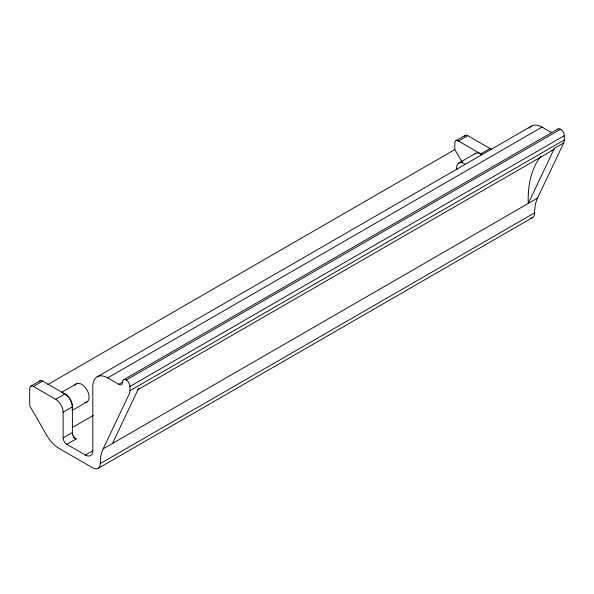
<?xml version="1.0" encoding="UTF-8"?>
<svg xmlns="http://www.w3.org/2000/svg" width="594" height="594" viewBox="0 0 594 594"><rect width="100%" height="100%" fill="white"/><g stroke="black" fill="none" stroke-linecap="round" stroke-linejoin="round"><path stroke-width="0.89" d="M72.394 435.105L72.394 406.808C72.201 401.693 69.305 396.673 64.969 393.948L42.694 381.088L33.413 386.449A5.249 3.029 60 0 0 29.7 388.595L29.7 405.739L46.726 435.224A24.428 14.1 60 0 0 59.4 448.604L92.812 467.901A10.499 6.066 60 0 0 100.238 463.61A50.958 29.425 60 0 1 103.17 448.856L129.373 393.688A10.499 6.066 60 0 0 129.938 390.733L129.938 386.449A5.249 3.029 60 0 0 126.225 380.019L560.588 129.24M112.452 443.495L138.654 388.328A10.499 6.066 60 0 1 137.682 389.709M557.372 129.529A5.249 3.029 60 0 1 561.545 129.938A5.249 3.029 60 0 1 564.3 135.67L564.3 139.954A10.499 6.066 60 0 1 563.736 142.909L554.454 148.27L528.252 203.438A115.54 66.706 60 0 1 540.971 156.148M530.888 218.117A10.499 6.066 60 0 0 534.6 212.838A50.958 29.425 60 0 1 537.533 198.077L563.736 142.909M30.784 386.189L40.065 380.828M455.865 140.771L465.147 135.41M462.295 162.199L454.781 149.606L454.781 143.176A5.249 3.029 60 0 1 458.494 141.03L467.775 135.67L490.05 148.53A10.499 6.066 60 0 1 491.594 149.614M47.81 384.563L454.781 149.606M61.59 392.367L76.708 383.635M458.546 163.187L475.801 153.222M33.413 386.449L55.688 399.309L64.969 393.948C69.305 396.681 72.193 401.693 72.394 406.808A10.499 6.066 60 0 1 72.23 408.501M474.762 153.957A10.499 6.066 60 0 1 480.769 153.891L490.05 148.53M97.164 376.834L531.526 126.054M55.688 399.309A10.499 6.066 60 0 1 63.113 412.169L63.113 437.889A5.249 3.029 60 0 0 66.825 444.319L85.388 455.034A10.499 6.066 60 0 0 92.812 450.749L92.812 386.449A20.998 12.125 60 0 1 107.663 377.873L542.025 127.094L551.574 132.611M63.113 412.169L72.394 406.808M123.597 379.759L557.959 128.98M72.074 410.528L87.192 401.804M107.663 377.873L118.8 384.303L122.817 381.987M129.938 386.449L564.3 135.67M129.938 390.733L564.3 139.954M72.357 427.531L93.228 415.481M137.845 389.716L552.843 150.126M63.113 437.889L72.394 432.529A5.249 3.029 60 0 0 76.106 438.959L66.825 444.319M85.388 455.034L92.612 450.868M103.17 448.856L537.533 198.077M100.238 463.61L534.6 212.838M98.062 468.421L532.424 217.642M458.494 141.03L481.927 154.663M73.136 437.251L76.106 438.959M480.769 153.891L481.548 154.388M62.674 393.042A10.499 6.066 60 0 1 64.969 393.948M75.668 384.37A10.499 6.066 60 0 1 86.924 389.85A10.499 6.066 60 0 1 86.041 402.331M85.388 402.45A10.499 6.066 60 0 1 84.697 402.457M74.889 385.476A10.499 6.066 60 0 1 75.245 384.882M529.165 128.245A20.998 12.125 60 0 1 542.025 127.094M126.225 380.019A5.249 3.029 60 0 0 122.513 382.157A5.249 3.029 60 0 1 118.8 384.303M464.345 136.338A5.249 3.029 60 0 1 465.919 135.172L466.357 135.18A5.249 3.029 60 0 1 467.775 135.67M554.454 148.27A10.499 6.066 60 0 1 551.306 150.594M39.263 381.756A5.249 3.029 60 0 1 42.694 381.088M456.801 169.698A10.499 6.066 60 0 1 464.842 164.033"/></g></svg>
